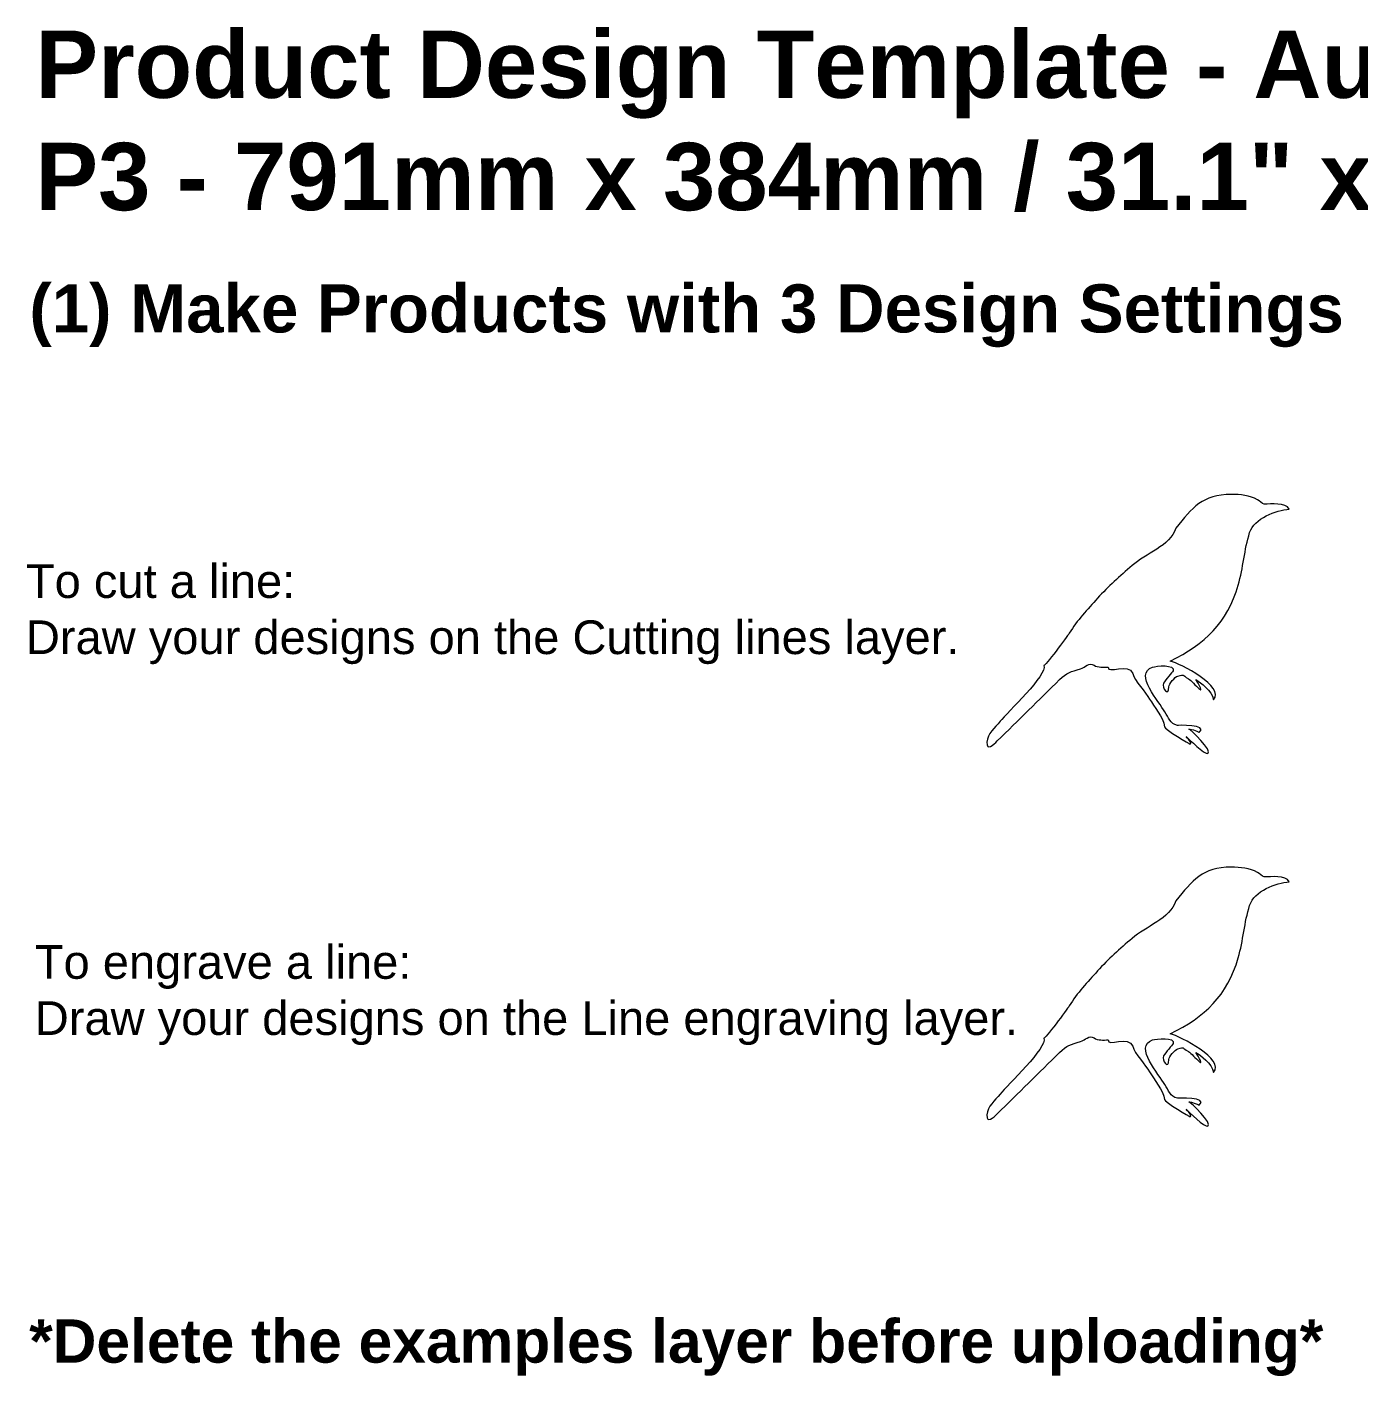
# Model space of a CAD drawing. Header units: millimetres. Extents: x -285 to 1112, y -5 to 442.
# Drawn here: x -285.2 to -8.5, y 161.8 to 442.3 of the extents above; entities that cross this region are included whole.
import ezdxf

# ---------------------------------------------------------------- set-up
doc = ezdxf.new("R2010")
doc.units = ezdxf.units.MM
doc.header["$MEASUREMENT"] = 0
doc.layers.add('Examples - DELETE before uploading', color=7, linetype='Continuous', lineweight=0, true_color=0xf6921e)
doc.styles.add('Annotative', font='arial.ttf')
doc.styles.get("Standard").update_dxf_attribs({"font": 'arial.ttf'})

msp = doc.modelspace()

# ---------------------------------------------------------------- linework, layer by layer
at = {"layer": 'Examples - DELETE before uploading', "color": 5, "lineweight": 9}
msp.add_open_spline([(-46.35, 338.08), (-42.98, 342.33), (-40.84, 345.11), (-34.86, 345.1), (-33.01, 345.1), (-31.03, 344.9), (-29.38, 344.01), (-29.03, 343.82), (-28.41, 343.11), (-28.01, 343.09), (-26.52, 343.05), (-23.6, 343.5), (-22.81, 342.04), (-25.53, 341.86), (-30.12, 340.12), (-31.04, 337.17), (-32.14, 333.62), (-32.38, 329.84), (-33.41, 326.27), (-35.69, 318.35), (-40.29, 314.03), (-47.56, 310.45), (-45.43, 309.97), (-36.06, 305.11), (-38.52, 302.43), (-38.85, 304.35), (-41.21, 305.92), (-42.2, 306.59), (-39.52, 302.09), (-42.73, 306.13), (-43.77, 306.77), (-45.21, 307.66), (-44.42, 307.71), (-45.99, 307.33), (-46.52, 307.2), (-47.85, 305.68), (-47.85, 305.11), (-47.83, 302.84), (-49.39, 304.92), (-48.93, 305.86), (-48.57, 306.59), (-47.08, 308.1), (-46.95, 308.42), (-46.39, 309.85), (-50.55, 309.43), (-51.21, 309.2), (-55.19, 307.82), (-49.84, 301.94), (-48.64, 299.91), (-47.92, 298.68), (-47.56, 297.42), (-46.05, 297.07), (-46.23, 297.11), (-39.42, 297.38), (-41.53, 295.6), (-41.49, 295.63), (-43.12, 296.39), (-43.67, 296.32), (-43.49, 296.34), (-38.53, 291.72), (-39.76, 291.23), (-40.35, 290.99), (-43.68, 294.27), (-44.23, 294.72), (-44.03, 294.56), (-42.99, 293.46), (-43.38, 293.18), (-43.41, 293.17), (-48.71, 296.25), (-48.76, 296.81), (-48.91, 298.66), (-50.94, 301.05), (-51.83, 302.55), (-52.66, 303.95), (-54.92, 306.36), (-55.35, 307.87), (-56.02, 310.25), (-60.77, 307.66), (-60.43, 309.2), (-61.46, 309.15), (-62.53, 309.06), (-63.38, 309.6), (-64.4, 310.24), (-65.18, 309.17), (-66.18, 308.87), (-68.23, 308.25), (-69.09, 308.03), (-70.54, 306.61), (-74.85, 302.35), (-79.16, 298.1), (-83.48, 293.86), (-84.24, 293.12), (-85.81, 291.62), (-85.64, 293.61), (-85.49, 295.36), (-84.04, 296.58), (-82.9, 297.93), (-81.37, 299.75), (-72.99, 307.7), (-73.83, 309.54), (-73.68, 309.22), (-68.96, 315.55), (-68.52, 316.28), (-66.9, 318.94), (-64.73, 321.19), (-62.64, 323.53), (-60.43, 325.99), (-57.98, 328.13), (-55.49, 330.3), (-52.65, 332.76), (-47.61, 334.38), (-46.35, 338.08), (-46.35, 338.08), (-46.35, 338.08), (-46.35, 338.08)], degree=3, knots=[0, 0, 0, 0, 1, 1, 1, 2, 2, 2, 3, 3, 3, 4, 4, 4, 5, 5, 5, 6, 6, 6, 7, 7, 7, 8, 8, 8, 9, 9, 9, 10, 10, 10, 11, 11, 11, 12, 12, 12, 13, 13, 13, 14, 14, 14, 15, 15, 15, 16, 16, 16, 17, 17, 17, 18, 18, 18, 19, 19, 19, 20, 20, 20, 21, 21, 21, 22, 22, 22, 23, 23, 23, 24, 24, 24, 25, 25, 25, 26, 26, 26, 27, 27, 27, 28, 28, 28, 29, 29, 29, 30, 30, 30, 31, 31, 31, 32, 32, 32, 33, 33, 33, 34, 34, 34, 35, 35, 35, 36, 36, 36, 37, 37, 37, 38, 38, 38, 38], dxfattribs=at)
at = {"layer": 'Examples - DELETE before uploading', "color": 1, "lineweight": 9}
msp.add_open_spline([(-46.35, 260.59), (-42.98, 264.83), (-40.84, 267.62), (-34.86, 267.61), (-33.01, 267.6), (-31.03, 267.41), (-29.38, 266.52), (-29.03, 266.33), (-28.41, 265.61), (-28.01, 265.6), (-26.52, 265.56), (-23.6, 266.01), (-22.81, 264.55), (-25.53, 264.37), (-30.12, 262.62), (-31.04, 259.67), (-32.14, 256.13), (-32.38, 252.35), (-33.41, 248.77), (-35.69, 240.86), (-40.29, 236.53), (-47.56, 232.96), (-45.43, 232.48), (-36.06, 227.61), (-38.52, 224.93), (-38.85, 226.86), (-41.21, 228.43), (-42.2, 229.09), (-39.52, 224.59), (-42.73, 228.64), (-43.77, 229.27), (-45.21, 230.16), (-44.42, 230.22), (-45.99, 229.83), (-46.52, 229.71), (-47.85, 228.19), (-47.85, 227.61), (-47.83, 225.34), (-49.39, 227.43), (-48.93, 228.37), (-48.57, 229.1), (-47.08, 230.6), (-46.95, 230.93), (-46.39, 232.36), (-50.55, 231.93), (-51.21, 231.71), (-55.19, 230.32), (-49.84, 224.44), (-48.64, 222.41), (-47.92, 221.18), (-47.56, 219.93), (-46.05, 219.58), (-46.23, 219.62), (-39.42, 219.89), (-41.53, 218.1), (-41.49, 218.14), (-43.12, 218.89), (-43.67, 218.83), (-43.49, 218.85), (-38.53, 214.23), (-39.76, 213.74), (-40.35, 213.5), (-43.68, 216.77), (-44.23, 217.23), (-44.03, 217.06), (-42.99, 215.96), (-43.38, 215.69), (-43.41, 215.67), (-48.71, 218.76), (-48.76, 219.32), (-48.91, 221.16), (-50.94, 223.55), (-51.83, 225.06), (-52.66, 226.45), (-54.92, 228.87), (-55.35, 230.37), (-56.02, 232.75), (-60.77, 230.17), (-60.43, 231.71), (-61.46, 231.66), (-62.53, 231.56), (-63.38, 232.1), (-64.4, 232.75), (-65.18, 231.67), (-66.18, 231.37), (-68.23, 230.76), (-69.09, 230.54), (-70.54, 229.11), (-74.85, 224.86), (-79.16, 220.6), (-83.48, 216.36), (-84.24, 215.62), (-85.81, 214.12), (-85.64, 216.12), (-85.49, 217.86), (-84.04, 219.08), (-82.9, 220.44), (-81.37, 222.25), (-72.99, 230.21), (-73.83, 232.05), (-73.68, 231.72), (-68.96, 238.05), (-68.52, 238.78), (-66.9, 241.45), (-64.73, 243.7), (-62.64, 246.04), (-60.43, 248.49), (-57.98, 250.63), (-55.49, 252.8), (-52.65, 255.27), (-47.61, 256.88), (-46.35, 260.59), (-46.35, 260.59), (-46.35, 260.59), (-46.35, 260.59)], degree=3, knots=[0, 0, 0, 0, 1, 1, 1, 2, 2, 2, 3, 3, 3, 4, 4, 4, 5, 5, 5, 6, 6, 6, 7, 7, 7, 8, 8, 8, 9, 9, 9, 10, 10, 10, 11, 11, 11, 12, 12, 12, 13, 13, 13, 14, 14, 14, 15, 15, 15, 16, 16, 16, 17, 17, 17, 18, 18, 18, 19, 19, 19, 20, 20, 20, 21, 21, 21, 22, 22, 22, 23, 23, 23, 24, 24, 24, 25, 25, 25, 26, 26, 26, 27, 27, 27, 28, 28, 28, 29, 29, 29, 30, 30, 30, 31, 31, 31, 32, 32, 32, 33, 33, 33, 34, 34, 34, 35, 35, 35, 36, 36, 36, 37, 37, 37, 38, 38, 38, 38], dxfattribs=at)

# ---------------------------------------------------------------- texts
at = {"layer": 'Examples - DELETE before uploading', "lineweight": 0, "attachment_point": 1}
for s, insert, char_height, width in [('{\\fArial|b1|i0|c0|p34;Product Design Template - AutoCAD\\PP3 - 791mm x 384mm / 31.1" x 15.1"}', (-283.42, 441.54), 14, 378.8212), ('{\\fArial|b1|i0|c0|p34;(1) Make Products with 3 Design Settings}', (-284.66, 388.77), 10, 298.9284)]:
    msp.add_mtext(s, dxfattribs=dict(at, insert=insert, char_height=char_height, width=width))
at = {"layer": 'Examples - DELETE before uploading', "lineweight": 0, "attachment_point": 1, "style": 'Annotative'}
for s, insert, char_height, width in [('To cut a line:\\PDraw your designs on the Cutting lines layer.', (-285.38, 330.58), 7, 278.9813), ('To engrave a line:\\PDraw your designs on the Line engraving layer.', (-283.53, 251.4), 7, 235.0983), ('{\\fArial|b1|i0|c0|p34;*Delete the examples layer before uploading*}', (-284.7, 173.59), 9, 268.8825)]:
    msp.add_mtext(s, dxfattribs=dict(at, insert=insert, char_height=char_height, width=width))

doc.saveas('drawing.dxf')
